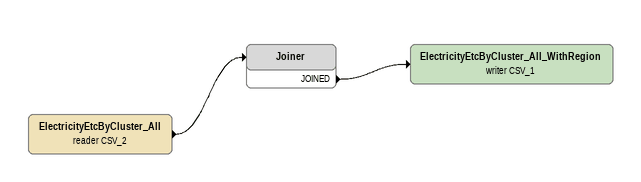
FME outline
ElectricityEtcByCluster_All (reader CSV_2)
    -> Joiner
Joiner
    JOINED -> ElectricityEtcByCluster_All_WithRegion (writer CSV_1)
ElectricityEtcByCluster_All_WithRegion (writer CSV_1)
